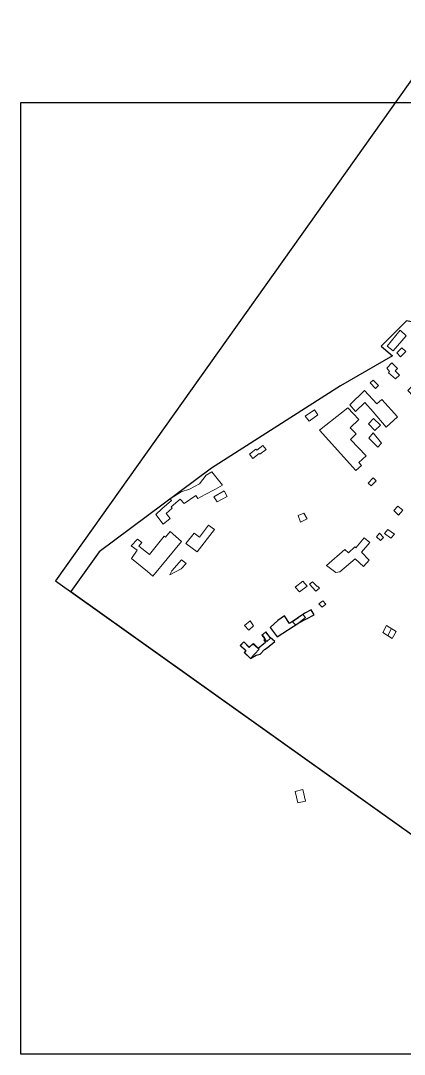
# Model space of a CAD drawing. Header units: millimetres. Extents: x 101106 to 102412, y 389020 to 390322.
# Drawn here: x 101106 to 101590, y 389020 to 390322 of the extents above; entities that cross this region are included whole.
import ezdxf

# ---------------------------------------------------------------- set-up
doc = ezdxf.new("R2010")
doc.units = ezdxf.units.MM
doc.header["$LTSCALE"] = 20
doc.layers.add('facade', color=6, linetype='Continuous')
for name, color, linetype, lineweight in [('PBDUR', 62, 'Continuous', 0), ('PBDUR-SEPARATION', 5, 'Continuous', 0), ('ruin', 30, 'Continuous', 0)]:
    doc.layers.add(name, color=color, linetype=linetype, lineweight=lineweight)
picture_1 = doc.add_image_def('image1.jp2', size_in_pixel=(80958, 74347))

# ---------------------------------------------------------------- blocks, each defined once
blk = doc.blocks.new('A$C092A3829')
at = {"layer": 'PBDUR', "color": 1, "flags": 128}
for points in [[(77.97, 31.08), (74.77, 32.47), (74.41, 31.87), (73.67, 32.28), (73.21, 31.51), (73.03, 31.6), (72.6, 30.83), (72.49, 30.87), (71.3, 28.65), (72.87, 27.92), (74.45, 30.84), (77.28, 29.62)], [(85.18, 29.79), (81.99, 30.96), (82.97, 33.59), (84.56, 33.11), (84.51, 32.97), (86.01, 32.43)], [(86.3, 32.32), (89.11, 31.26), (88.51, 29.38), (87.18, 25.68), (86.45, 23.91), (85.83, 22.59), (85.01, 21.21), (82.27, 22.36), (82.8, 23.75), (83.17, 23.6), (83.83, 25.12), (84.68, 27.01), (85.23, 28.68), (85.75, 30.41)], [(86.01, 32.43), (85.18, 29.79)], [(86.3, 32.32), (85.75, 30.41)], [(67.38, 29.59), (66.32, 27.78), (68.51, 26.62)], [(69.18, 28.64), (67.38, 29.59)], [(68.51, 26.62), (69.18, 28.64)], [(71.15, 28.24), (69.06, 23.56)], [(75.5, 27.02), (73.81, 27.77), (73.57, 27.22), (71.15, 28.24)], [(77.97, 31.08), (77.28, 29.62)], [(85.02, 29.4), (79.59, 31.41), (78.75, 29.05), (78.5, 29.16), (77.89, 27.37), (80.74, 26.19), (81.33, 28), (81.67, 27.85), (81.57, 27.6), (82.31, 27.27), (82.43, 27.59), (84.15, 26.93)], [(85.02, 29.4), (84.15, 26.93)], [(61.71, 18.74), (62.87, 21.89), (63.98, 21.47), (65, 24.65)], [(65, 24.65), (67.45, 23.58)], [(79.42, 24.82), (76.67, 26.02), (74.72, 22.27), (74.95, 22.16), (73.81, 19.85), (73.62, 19.92), (72.88, 18.04), (74.91, 17.34), (77.92, 23.58), (78.39, 23.35), (75.43, 16.97), (76.84, 16.42), (76.9, 16.52), (79.39, 15.46), (79.27, 15.21), (81.41, 14.28), (82.02, 15.85), (81.92, 15.89), (82.44, 17.24), (79.92, 18.34), (80.11, 18.75), (82.31, 17.79), (83.86, 21.07), (78.73, 23.15)], [(73.22, 21.79), (74.42, 24.84), (74.61, 24.76), (75.5, 27.02)], [(79.42, 24.82), (78.73, 23.15)], [(67.45, 23.58), (66.44, 20.46), (66.57, 20.42), (65.36, 17.27)], [(68.91, 22.94), (67.83, 19.68), (66.73, 16.67)], [(68.91, 22.94), (70.56, 22.27)], [(69.06, 23.56), (73.22, 21.79)], [(71.76, 18.34), (69.52, 19.07), (70.56, 22.27)], [(61.62, 14.1), (63.04, 17.63)], [(65.36, 17.27), (61.71, 18.74)], [(70.3, 14.56), (66.49, 16.13), (65.13, 12.77), (64.39, 11.09), (64.12, 11.2), (63.03, 8.91)], [(63.04, 17.63), (65.02, 16.69)], [(65.02, 16.69), (63.42, 13.21)], [(66.73, 16.67), (69.13, 15.68), (70.64, 15.16)], [(70.64, 15.16), (71.76, 18.34)], [(71.17, 13.39), (74.16, 12.03), (75.13, 13.94), (74.07, 14.45), (74.98, 16.37)], [(74.98, 16.37), (77.11, 15.57), (79.35, 14.45)], [(54.1, 10.27), (55.49, 13.34), (56.81, 12.58), (57.98, 15.06)], [(57.97, 15.06), (62.7, 12.42)], [(62.7, 12.42), (60.29, 7.4)], [(63.42, 13.21), (61.62, 14.1)], [(67.23, 6.99), (68.42, 9.79), (66.39, 10.67), (67.72, 13.67), (69.62, 12.87), (70.3, 14.56)], [(69.72, 9.94), (71.17, 13.39)], [(79.35, 14.45), (78.35, 12.38), (78.23, 12.43), (77.34, 10.71), (75.99, 7.98), (74.48, 4.82)], [(79.01, 12.5), (81, 11.41), (79.85, 9.28), (80.62, 8.86), (78.86, 5.64), (75.94, 7.24)], [(75.94, 7.24), (77.76, 10.41), (77.86, 10.34), (79.01, 12.5)], [(60.29, 7.4), (57.13, 8.83), (54.1, 10.27)], [(63.03, 8.91), (67.23, 6.99)], [(69.44, 9.36), (73.24, 7.71), (71.99, 4.64), (69.57, 5.65), (69.65, 5.88), (68.28, 6.54)], [(68.28, 6.54), (69.44, 9.36)], [(73.54, 8.49), (71.19, 9.5), (71.12, 9.35), (69.72, 9.94)], [(72.84, 5.57), (73.87, 8.15), (73.68, 8.24), (74.07, 9.04), (74.29, 8.93), (74.75, 9.83), (75.47, 11.44), (74.98, 11.67), (74.33, 10.43)], [(74.33, 10.43), (73.54, 8.49)], [(74.48, 4.82), (72.84, 5.57)], [(75.44, 0), (72.92, 1.7), (73.7, 2.96), (73.6, 3.01), (74.35, 4.28)], [(74.35, 4.28), (77.07, 2.64)], [(77.92, 4.48), (75.42, 5.92), (74.91, 4.81), (77.25, 3.49)], [(77.25, 3.49), (77.92, 4.48)], [(77.07, 2.64), (76.25, 1.32), (76.2, 1.36), (75.44, 0)]]:
    blk.add_lwpolyline(points, dxfattribs=at)
at = {"layer": 'PBDUR-SEPARATION', "color": 5, "linetype": 'Continuous', "lineweight": 13, "flags": 128}
for points in [[(84.51, 32.97), (83.59, 30.38)], [(72.17, 27.81), (71.46, 26.08)], [(74.45, 30.84), (73.21, 31.51)], [(81.33, 28), (78.75, 29.05)], [(81.84, 30.58), (80.81, 28.21)], [(82.43, 27.59), (83.28, 30.05)], [(85.22, 28.63), (87.82, 27.47)], [(88.54, 29.47), (85.75, 30.42)], [(74.42, 24.84), (70.38, 26.53)], [(70.74, 22.84), (72, 25.85)], [(73.83, 23.35), (71.37, 24.34)], [(73.57, 27.22), (72.9, 25.48)], [(77.92, 23.58), (75.9, 24.53)], [(83.8, 25.05), (86.44, 23.9)], [(87.17, 25.65), (84.55, 26.72)], [(64.3, 21.34), (63.15, 18.16)], [(63.98, 21.47), (66.44, 20.46)], [(66.94, 21.99), (64.47, 23.01)], [(69.92, 20.29), (68.23, 20.9)], [(74.95, 22.16), (76.8, 21.27)], [(76.9, 16.52), (79.82, 22.71)], [(76.99, 20.32), (80.11, 18.75)], [(78.39, 23.35), (78.73, 23.15)], [(81.44, 22.05), (80.11, 18.75)], [(83.04, 19.33), (80.74, 20.33)], [(83.17, 23.6), (85.78, 22.58), (85.81, 22.57)], [(65.94, 18.78), (63.7, 19.68)], [(69.72, 17.3), (67.26, 18.14)], [(69.52, 19.07), (67.83, 19.67)], [(70.3, 18.81), (69.1, 15.69)], [(79.16, 16.93), (77.45, 17.68)], [(79.92, 18.34), (79.16, 16.93), (81.92, 15.89)], [(79.39, 15.46), (79.88, 16.66)], [(56.89, 12.54), (55.48, 9.62)], [(56.81, 12.58), (61.53, 9.98)], [(58.67, 11.55), (59.86, 14.01)], [(60.31, 10.65), (61.46, 13.11)], [(64.22, 14.95), (62.27, 15.72)], [(66.99, 12.03), (65.14, 12.77)], [(67.74, 13.71), (65.84, 14.5)], [(67.72, 13.67), (68.44, 15.32)], [(71.19, 9.5), (72.61, 12.74)], [(74.98, 11.67), (74.14, 12.03)], [(75.08, 13.84), (78.2, 12.36)], [(77.09, 15.57), (76, 13.41)], [(76.96, 12.95), (76.07, 11.19)], [(78.59, 14.83), (77.6, 12.64)], [(57.16, 8.82), (58.54, 11.63)], [(60.11, 10.76), (58.73, 8.11)], [(64.53, 11.39), (66.35, 10.58)], [(66.39, 10.67), (65.15, 7.94)], [(70.83, 8.76), (70.11, 7.1), (69.65, 5.88)], [(74.32, 10.41), (72.04, 11.44)], [(73.87, 8.15), (75.65, 7.26)], [(75.47, 11.44), (77.32, 10.67)], [(79.73, 7.23), (76.88, 8.88)], [(77.86, 10.34), (79.85, 9.28)], [(72.57, 6.05), (70.1, 7.08)]]:
    blk.add_lwpolyline(points, dxfattribs=at)
at = {"layer": 'ruin', "flags": 128}
for points in [[(5.11, 44.29), (7.5, 42.08), (2.43, 36.37), (0.19, 38.17)], [(0.19, 38.17), (5.11, 44.29)], [(5.86, 37.54), (7.38, 36.08), (5.26, 34.07), (3.91, 35.58)], [(3.91, 35.58), (5.86, 37.54)], [(22.88, 37.25), (24.65, 35.64), (20.58, 30.82), (18.69, 32.71)], [(18.69, 32.71), (22.88, 37.25)], [(4.92, 26.97), (3.37, 25.64), (0.72, 27.92), (1.1, 28.39), (0, 29.71), (2.02, 31.7), (4.13, 29.56), (3.21, 28.64)], [(3.21, 28.64), (4.92, 26.97)], [(20.33, 26.78), (18.41, 24.51), (17.27, 25.55), (18.97, 27.79)], [(18.97, 27.79), (20.33, 26.78)], [(11.19, 24.16), (13.27, 21.92), (10.24, 19.02), (8.19, 21.2)], [(8.19, 21.2), (11.19, 24.16)], [(42.87, 24.48), (43.85, 26.63), (45.5, 25.89), (44.94, 24.7), (45.63, 24.4), (45.21, 23.55)], [(45.21, 23.55), (42.87, 24.48)], [(33.8, 12.75), (31.45, 14.91), (32.79, 16.28), (34.97, 14.05)], [(34.97, 14.05), (33.8, 12.75)], [(42.56, 10.82), (39.46, 12.93), (40.57, 14.47), (43.43, 12.72)], [(43.43, 12.72), (42.56, 10.82)]]:
    blk.add_lwpolyline(points, dxfattribs=at)

msp = doc.modelspace()

# ---------------------------------------------------------------- linework, layer by layer
at = {"layer": 'facade'}
msp.add_line((101652, 390321.7), (101150.2, 389616.3), dxfattribs=at)
at = {"layer": 'facade', "flags": 128}
for points in [[(101150.2, 389616.3), (101864.6, 389108.1), (102366.4, 389813.6), (101652, 390321.7)], [(101205.4, 389652.7), (101169.7, 389602.5), (101864.6, 389108.1), (102366.4, 389813.6), (101879.8, 390159.7), (101632.6, 389936.3), (101593.1, 389943.6), (101561.1, 389911.6), (101575.5, 389899.7), (101509.7, 389861.7), (101347.3, 389757.9), (101205.4, 389652.7)], [(101205.4, 389652.7), (101169.7, 389602.5)]]:
    msp.add_lwpolyline(points, dxfattribs=at)
for points in [[(101472.7, 389579.6), (101464.7, 389575.2), (101457, 389570), (101453.1, 389567.3), (101449.3, 389564.8), (101445.4, 389562.2), (101439, 389572.1), (101430.9, 389566), (101421.2, 389557.5), (101429.9, 389545.6), (101457.2, 389563.2), (101476.6, 389573.5)], [(101399.3, 389536.9), (101394.7, 389532.7), (101387.9, 389539.4), (101383.9, 389534.8), (101390.3, 389528.3), (101388.6, 389525.9), (101396.4, 389518.5), (101403.5, 389522.6), (101408.4, 389523.8), (101413.8, 389529.7), (101417.4, 389531.7), (101426.9, 389539.6), (101421.1, 389544.8), (101415.5, 389552.1), (101411, 389547.6), (101414.2, 389543.3), (101413, 389541.9), (101415.2, 389538.6), (101413, 389536.7), (101406, 389530.7)]]:
    msp.add_lwpolyline(points, close=True, dxfattribs=at)
at = {"layer": 'PBDUR', "color": 1, "flags": 128}
for points in [[(101580, 389552.5), (101575.1, 389543.7), (101563, 389550.9), (101567.9, 389559.8)], [(101567.9, 389559.8), (101580, 389552.5)], [(101456.2, 389336.3), (101452.7, 389350.9), (101462.2, 389353.4)], [(101462.2, 389353.4), (101465.6, 389338.5), (101456.2, 389336.3)]]:
    msp.add_lwpolyline(points, dxfattribs=at)
at = {"layer": 'PBDUR-SEPARATION', "color": 5, "linetype": 'Continuous', "lineweight": 13, "flags": 128}
msp.add_lwpolyline([(101574.2, 389556), (101569.3, 389547.2)], dxfattribs=at)
at = {"layer": 'ruin', "flags": 128}
for points in [[(101553.9, 389858.3), (101547.2, 389865.5), (101550.8, 389869), (101557.6, 389862.4)], [(101553.9, 389858.3), (101557.6, 389862.4)], [(101561.9, 389844.4), (101581.6, 389822.9), (101567.5, 389809.7), (101551.1, 389829.2), (101540.3, 389840.8), (101528.6, 389829.6), (101521.7, 389838), (101540.2, 389855.9), (101555.7, 389839.1)], [(101555.7, 389839.1), (101561.9, 389844.4)], [(101465.3, 389823.4), (101477, 389831.5), (101481.3, 389825.3), (101470.3, 389817.3)], [(101465.3, 389823.4), (101470.3, 389817.3)], [(101483.5, 389806), (101529.1, 389755.2), (101536.4, 389761.6), (101532.9, 389765.1), (101542, 389773.4), (101522.4, 389794.1), (101529.5, 389801.2), (101521.9, 389809), (101532.9, 389819.5), (101519.1, 389833.9)], [(101483.5, 389806), (101519.1, 389833.9)], [(101551.3, 389820.6), (101560.2, 389812.1), (101553.3, 389805.4), (101545.3, 389814)], [(101545.3, 389814), (101551.3, 389820.6)], [(101551.1, 389802.4), (101561.7, 389789.6), (101556.7, 389784.7), (101545.6, 389795.9)], [(101545.6, 389795.9), (101551.1, 389802.4)], [(101412, 389786.8), (101404.1, 389780.7), (101403, 389781.9), (101395.1, 389775.8), (101399.4, 389770.1), (101407.4, 389776.4), (101408.1, 389775.7), (101416.1, 389781.4)], [(101412, 389786.8), (101416.1, 389781.4)], [(101360.8, 389736.6), (101347.4, 389753.4), (101340.5, 389749.3), (101332, 389738.3), (101319.5, 389731.6), (101308.7, 389728.2), (101294.9, 389719.5), (101296.6, 389717.3), (101284.6, 389706.9), (101276.8, 389699.7), (101286.3, 389687.5), (101295, 389694.8), (101290.1, 389700.9), (101297.6, 389707.7), (101296.3, 389709.2), (101307.6, 389719.1), (101312.5, 389713.6), (101327.4, 389723.8), (101329.9, 389719.9), (101339.3, 389724.9), (101352.1, 389731.8)], [(101554.9, 389741.9), (101548.6, 389735.6), (101544.6, 389739), (101550.8, 389745.9)], [(101550.8, 389745.9), (101554.9, 389741.9)], [(101352.1, 389731.8), (101360.8, 389736.6)], [(101350.1, 389722.1), (101363, 389729.5), (101366.7, 389722.5), (101354.3, 389715.7)], [(101354.3, 389715.7), (101350.1, 389722.1)], [(101582.3, 389710.2), (101588.3, 389705), (101582.8, 389699), (101576.9, 389704.6)], [(101576.9, 389704.6), (101582.3, 389710.2)], [(101459.4, 389690), (101456.5, 389698.4), (101463.4, 389701.3), (101467.9, 389694.2)], [(101467.9, 389694.2), (101459.4, 389690)], [(101266.5, 389627.9), (101246.2, 389644.4), (101253.2, 389654.6), (101245.8, 389660.1), (101253.9, 389668.8), (101259.2, 389664.3), (101255.7, 389659.8), (101269, 389649.4), (101287.5, 389672.6), (101289.2, 389671.2), (101295.1, 389678.4), (101309.5, 389665.7), (101273, 389622)], [(101325.2, 389676.2), (101314.9, 389663), (101329.2, 389652.5), (101350.8, 389680.7), (101343.2, 389686.1), (101332, 389671.1)], [(101577.7, 389674.8), (101573.2, 389669.8), (101565.3, 389675.8), (101569.4, 389680.8)], [(101569.4, 389680.8), (101577.7, 389674.8)], [(101325.2, 389676.2), (101332, 389671.1)], [(101539.7, 389670.4), (101546.6, 389664.4), (101536.3, 389652.1), (101546.1, 389642.3), (101538.7, 389634.4), (101528.4, 389644), (101508.8, 389627.5), (101504.1, 389626.8), (101492, 389635.5), (101515.1, 389655.5), (101520, 389651.6), (101527.9, 389659), (101529.1, 389657.8)], [(101529.1, 389657.8), (101539.7, 389670.4)], [(101559, 389676), (101563.9, 389670.7), (101560.2, 389667), (101555, 389671.5)], [(101555, 389671.5), (101559, 389676)], [(101266.5, 389627.9), (101273, 389622)], [(101462.5, 389615.8), (101467.8, 389609.6), (101458.2, 389602.3), (101452.5, 389608.2)], [(101452.5, 389608.2), (101462.5, 389615.8)], [(101483.2, 389606.8), (101480.6, 389609.3), (101480.3, 389608.9), (101474.5, 389614.9), (101470.7, 389611.9), (101478.5, 389603.1)], [(101478.5, 389603.1), (101483.2, 389606.8)], [(101487.4, 389591), (101491.4, 389586.9), (101486.6, 389583.1), (101482.6, 389587.1)], [(101482.6, 389587.1), (101487.4, 389591)], [(101388.8, 389560), (101394, 389554.2), (101400.2, 389559.3), (101395.7, 389565.6)], [(101395.7, 389565.6), (101388.8, 389560)], [(101449.3, 389564.5), (101456.3, 389569.4), (101455.8, 389569.9), (101462.1, 389573.9), (101465.6, 389569.9), (101453.4, 389560.2)], [(101453.4, 389560.2), (101449.3, 389564.5)], [(101410.7, 389547.6), (101416.8, 389539.8), (101421.7, 389543.8), (101415.4, 389551.6)], [(101415.4, 389551.6), (101410.7, 389547.6)], [(101396.1, 389518.5), (101388.2, 389525.7), (101390.3, 389527.9), (101383.3, 389534.8), (101387.9, 389539.3), (101394.7, 389532.3), (101400.2, 389537.3), (101407.4, 389530.1)], [(101407.4, 389530.1), (101396.1, 389518.5)]]:
    msp.add_lwpolyline(points, dxfattribs=at)
msp.add_lwpolyline([(101294.5, 389623.5), (101308.7, 389631.2), (101315.1, 389638), (101309.3, 389642.4), (101296.9, 389628.6)], close=True, dxfattribs=at)

# ---------------------------------------------------------------- block references
at = {"layer": 'facade', "xscale": 3.280889875727004, "yscale": 3.280889875727004, "zscale": 3.280889875727004, "rotation": 359.8526429453707}
msp.add_blockref('A$C092A3829', (101567.8, 389786.6), dxfattribs=at)

# ---------------------------------------------------------------- pictures from other files: only their frames are drawn
image = msp.add_image(picture_1, insert=(101106.5, 389019.7), size_in_units=(1305.4, 1198.8))
image.dxf.flags = 15

doc.saveas('drawing.dxf')
